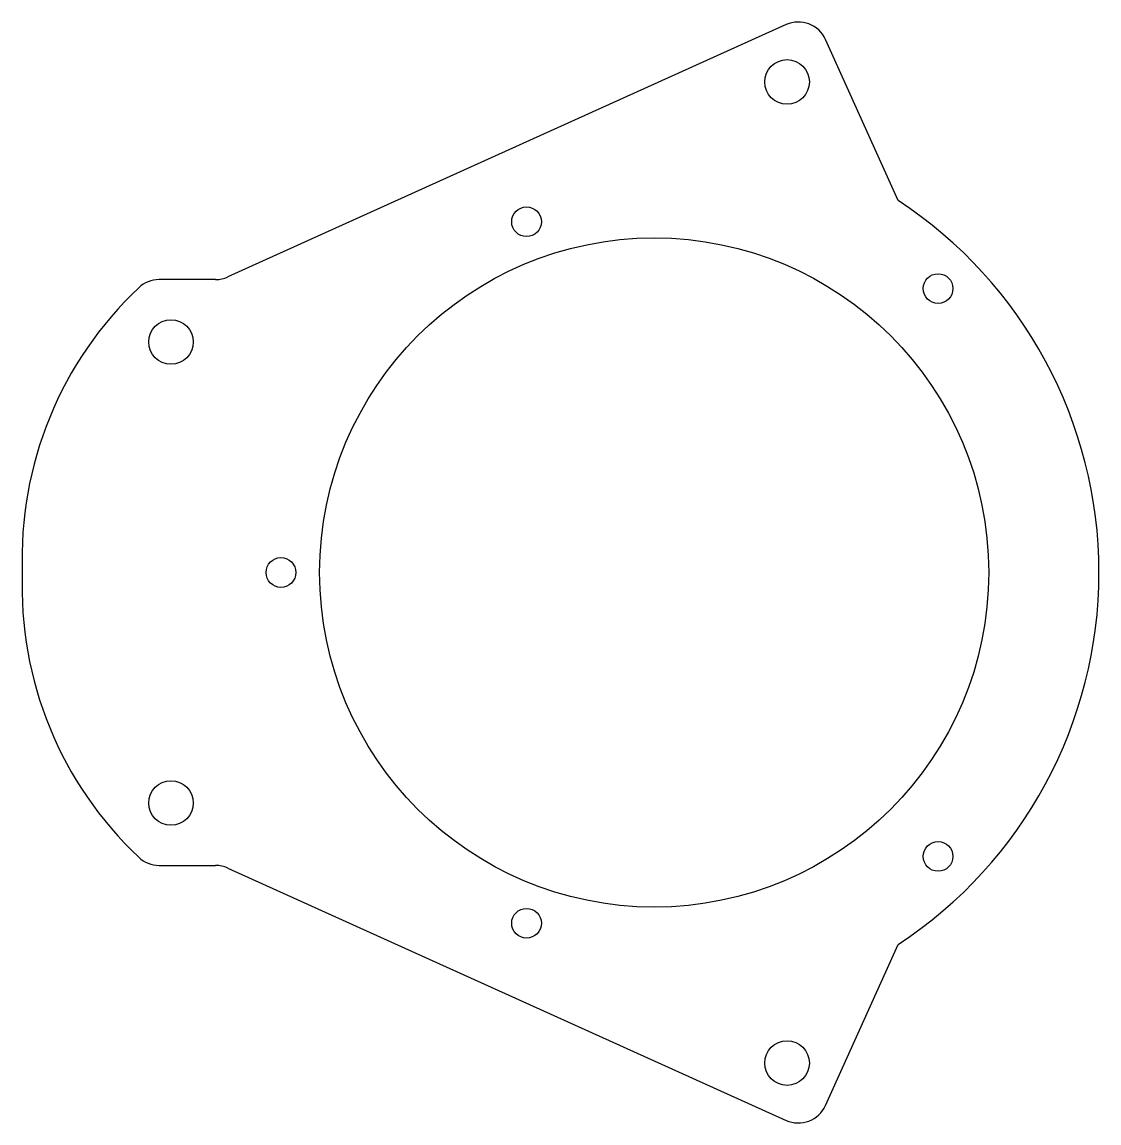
# Model space of a CAD drawing. Header units: millimetres. Extents: x -112.3 to -39.9, y -37 to 37.
import ezdxf

# ---------------------------------------------------------------- set-up
doc = ezdxf.new("R2010")
doc.units = ezdxf.units.MM

msp = doc.modelspace()

# ---------------------------------------------------------------- linework, layer by layer
at = {"color": 7, "linetype": 'Continuous', "lineweight": 25}
for p, q in [((-60.938, 36.839), (-98.496, 19.872)), ((-53.399, 25.008), (-58.292, 35.839)), ((-99.319, 19.695), (-103.114, 19.695)), ((-103.114, -19.695), (-99.319, -19.695)), ((-98.496, -19.872), (-60.938, -36.839)), ((-58.292, -35.839), (-53.399, -25.008))]:
    msp.add_line(p, q, dxfattribs=at)
for centre, radius in [((-60.882, 32.985), 1.5), ((-78.403, 23.586), 1), ((-69.818, 0), 22.5), ((-50.726, 19.092), 1), ((-102.318, 15.5), 1.5), ((-94.918, 0), 1), ((-102.318, -15.5), 1.5), ((-50.726, -19.092), 1), ((-78.403, -23.586), 1), ((-60.882, -32.985), 1.5)]:
    msp.add_circle(centre, radius, dxfattribs=at)
for centre, radius, start, end in [((-60.114, 35.016), 2, 24.31039, 114.31039), ((-69.818, 0), 29.916, 303.28783, 56.71217), ((-103.114, 17.695), 2, 90, 133.31113), ((-99.319, 21.695), 2, 270, 294.31039), ((-87.336, 0.959), 25, 133.31113, 182.19905), ((-87.336, -0.959), 25, 177.80095, 226.68887), ((-103.114, -17.695), 2, 226.68887, 270), ((-99.319, -21.695), 2, 65.68961, 90), ((-60.114, -35.016), 2, 245.68961, 335.68961)]:
    msp.add_arc(centre, radius, start, end, dxfattribs=at)

doc.saveas('drawing.dxf')
